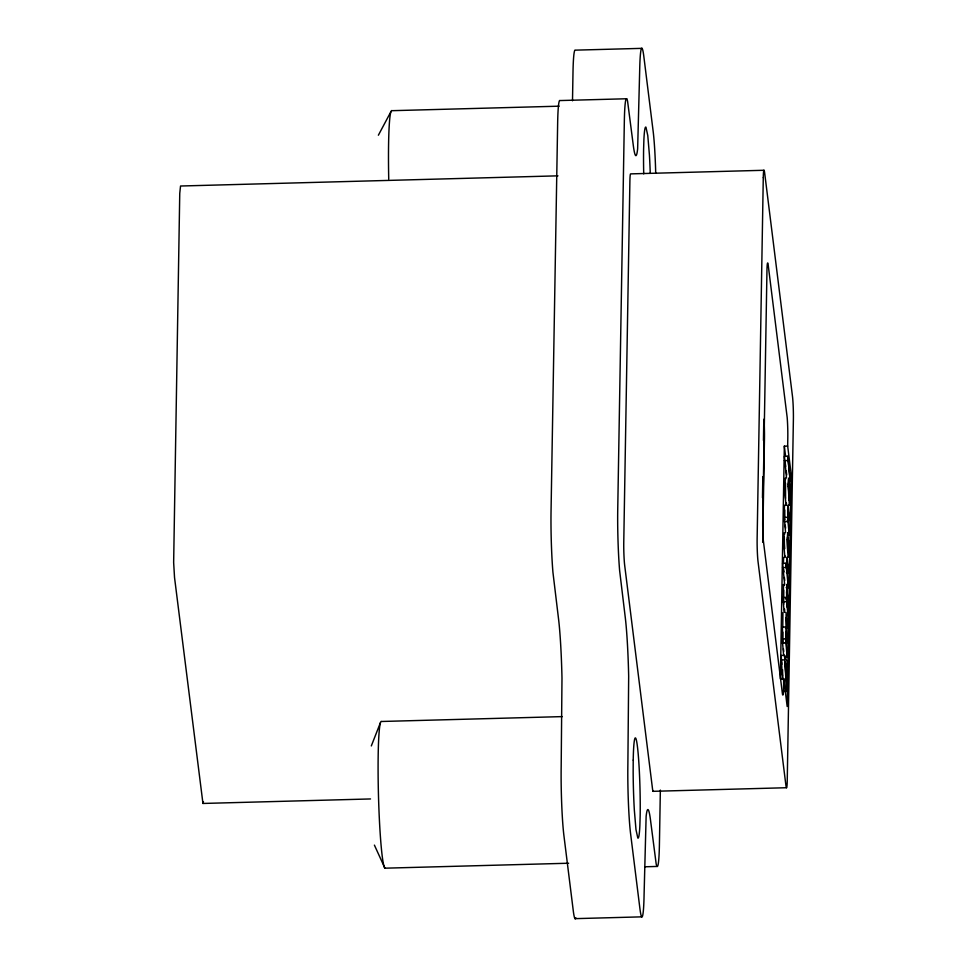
<?xml version="1.0" encoding="UTF-8"?>
<svg xmlns="http://www.w3.org/2000/svg" width="967" height="967" viewBox="0 0 967 967"><rect width="100%" height="100%" fill="white"/><g stroke="black" fill="none" stroke-linecap="round" stroke-linejoin="round"><path stroke-width="1.45" d="M572.5 100.773L572.996 72.259A50.139 3.276 88.5 0 1 575.341 50.151L642.028 48.35M660.352 790.087L659.421 844.324A50.139 3.276 88.5 0 1 656.17 863.882L650.61 820.886A66.856 4.376 88.5 0 0 646.125 816.426L644.082 894.741A50.139 3.276 88.5 0 1 639.9 908.484L630.641 834.098A50.139 3.276 88.5 0 1 627.873 764.559L628.671 676.284A66.856 4.376 88.5 0 0 625.129 616.317L619.617 570.482A50.139 3.276 88.5 0 1 617.732 509.585L624.344 120.875A50.139 3.276 88.5 0 1 627.595 101.33L633.155 144.325A66.856 4.376 88.5 0 0 637.64 148.773L639.683 70.47A50.139 3.276 88.5 0 1 643.865 56.715L653.124 131.101A50.139 3.276 88.5 0 1 655.711 173.19M762.479 497.727L762.83 476.622M763.459 440.444L763.785 420.85M762.697 542.257L764.462 438.377A16.717 1.088 88.5 0 0 763.93 419.182M787.67 446.077L784.334 446.162L780.381 678.713L783.705 678.616L787.186 706.514L791.139 473.975L787.67 446.077L787.803 437.749A16.717 1.088 88.5 0 0 787.174 417.454L768.052 263.858A16.717 1.088 88.5 0 0 766.964 270.373L762.709 520.258A16.717 1.088 88.5 0 0 763.338 540.565L782.472 694.149A16.717 1.088 88.5 0 0 783.56 687.634L783.705 678.616M784.672 584.817L782.605 563.338L785.941 563.253L787.041 572.113L786.836 566.191A11.568 0.762 88.5 0 1 786.896 558.491L787.235 557.185L788.625 572.633L786.401 572.694M786.497 477.831L784.418 456.351L787.754 456.267L790.184 480.611L787.754 456.267M782.448 679.487L781.215 655.457L784.551 655.372L787.102 661.67L787.017 666.589L786.316 664.861L786.594 691.405L784.37 691.465M783.681 655.614L782.206 638.921L785.542 638.836L785.857 641.435L785.929 626.761L782.46 627.365L782.774 643.478M784.104 611.93L782.907 597.521L786.244 597.437L786.57 600.024L786.824 584.334L788.588 616.269M785.579 532.696L784.273 517.381L787.609 517.297L787.924 519.883L787.718 513.961A11.568 0.762 88.5 0 1 787.791 506.261L788.117 504.955L789.507 520.403L787.283 520.464M782.617 669.756L782.521 675.22L782.158 669.793M782.75 678.532L782.799 675.51M786.147 587.658L788.359 587.598L785.941 563.253M786.594 691.405L784.551 655.372M784.962 656.968L787.186 656.907L785.542 638.836M786.292 620.584L788.516 620.536L786.244 597.437M789.507 520.403L788.093 509.875L789.253 535.367L787.609 517.297M787.186 656.907L785.99 631.862L787.428 642.487L785.204 642.547M787.428 642.487L786.244 617.442L787.682 628.067L785.458 628.127M787.682 628.067L786.098 612.437L786.111 626.991M788.359 587.598L787.198 562.105L788.625 572.633M784.757 509.972L784.66 516.414M785.446 556.158L785.313 557.04A11.87 0.774 88.5 0 1 784.793 556.4L784.007 547.02A11.447 0.749 88.5 0 1 783.862 539.888L784.213 532.805L784.696 534.135M784.563 609.113L784.757 612.401M370.518 798.947L202.949 803.456L203.457 801.788M371.316 745.932L380.406 722.712M378.375 135.223L390.801 111.918M784.793 505.04L784.455 506.345A11.568 0.762 88.5 0 0 784.382 514.045L784.6 519.98L784.273 517.381M783.899 557.27L783.572 558.575A11.568 0.762 88.5 0 0 783.463 563.568M626.689 98.755L560.002 100.556A50.139 3.276 88.5 0 0 557.657 122.676L551.045 511.374A50.139 3.276 88.5 0 0 552.931 572.283L558.442 618.106A66.856 4.376 88.5 0 1 561.984 678.085L561.186 766.36A50.139 3.276 88.5 0 0 563.954 835.899L573.213 910.285A50.139 3.276 88.5 0 0 575.885 917.804M559.168 106.177L392.022 110.685A73.54 4.811 88.5 0 0 388.734 179.137M557.959 175.837L180.539 186.015L179.753 193.388L173.649 562.516L174.531 577.504L202.949 803.456M764.051 170.277L630.677 173.879A16.717 1.088 88.5 0 0 629.892 181.252L623.763 542.197A16.717 1.088 88.5 0 0 624.682 565.369L652.471 788.54A16.717 1.088 88.5 0 0 653.366 791.042M784.346 460.618L787.682 460.534M784.201 521.648L787.537 521.564M782.533 567.605L785.869 567.52M782.835 601.788L786.171 601.704M782.134 643.188L785.47 643.103M781.143 659.965L784.467 659.881M562.335 716.607L381.627 721.479A73.54 4.811 88.5 0 0 378.339 789.942A73.54 4.811 88.5 0 0 384.926 868.185L568.632 863.229M653.088 791.32L786.461 787.73M645.219 866.77L657.077 866.444M575.051 918.65L641.737 916.849M782.944 612.534L782.774 627.075M782.762 632.092L782.569 637.833M786.05 505.39L784.817 492.106L785.325 477.94L785.675 479.052M785.506 483.065L785.567 498.343M374.398 845.11L384.926 868.185M783.693 590.051L783.741 604.23M783.814 585.688L783.488 584.419L783.234 600.12L782.907 597.521M784.334 446.162L785.615 456.448M785.131 462.093L785.675 466.396M786.207 470.699L786.739 474.99M785.252 525.238L785.615 528.212M783.343 569.249L783.705 572.21L783.572 569.152M784.358 577.456L784.733 580.442M782.206 638.921L782.533 641.52L782.4 638.583M783.427 648.772L783.753 651.407M781.602 661.633L781.783 664.353M643.72 173.867A50.139 3.276 88.5 0 1 643.599 149.305L643.901 139.478A50.139 3.276 88.5 0 1 645.956 127.185L647.781 135.561L649.425 155.083A50.139 3.276 88.5 0 1 650.247 173.25M786.449 503.094A11.749 0.774 88.5 0 1 786.195 505.137M784.116 539.755L784.503 549.087L784.297 537.048L784.116 539.755M787.44 539.671L787.827 549.002L787.634 536.963L787.44 539.671M788.359 486.256L789.435 500.616L789.604 490.595L788.613 482.569L788.359 486.256M633.216 760.11L633.155 771.835A50.139 3.276 88.5 0 0 634.34 810.116L635.984 829.65L637.809 838.014A50.139 3.276 88.5 0 0 639.864 825.721L640.166 815.894A50.139 3.276 88.5 0 0 637.398 746.355A50.139 3.276 88.5 0 0 633.216 760.11M786.594 592.348L787.549 607.953L787.839 598.875L786.812 589.459L786.594 592.348M788.842 544.614L788.347 552.362L787.694 532.672L787.198 539.804A11.447 0.749 88.5 0 0 787.343 546.923L788.129 556.303A11.87 0.774 88.5 0 0 788.649 556.944L788.818 540.408L788.842 544.614M788.117 484.382L789.374 505.306A11.749 0.774 88.5 0 0 789.773 503.009C790.607 501.124 788.903 463.459 788.117 484.382M763.277 177.65L757.137 538.595A16.717 1.088 88.5 0 0 758.055 561.779L785.857 784.938A16.717 1.088 88.5 0 0 787.247 780.357L793.387 419.412A16.717 1.088 88.5 0 0 792.469 396.24L764.667 173.069A16.717 1.088 88.5 0 0 763.277 177.65M786.038 664.196L785.857 675.135L784.938 661.549L786.038 664.196"/></g></svg>
